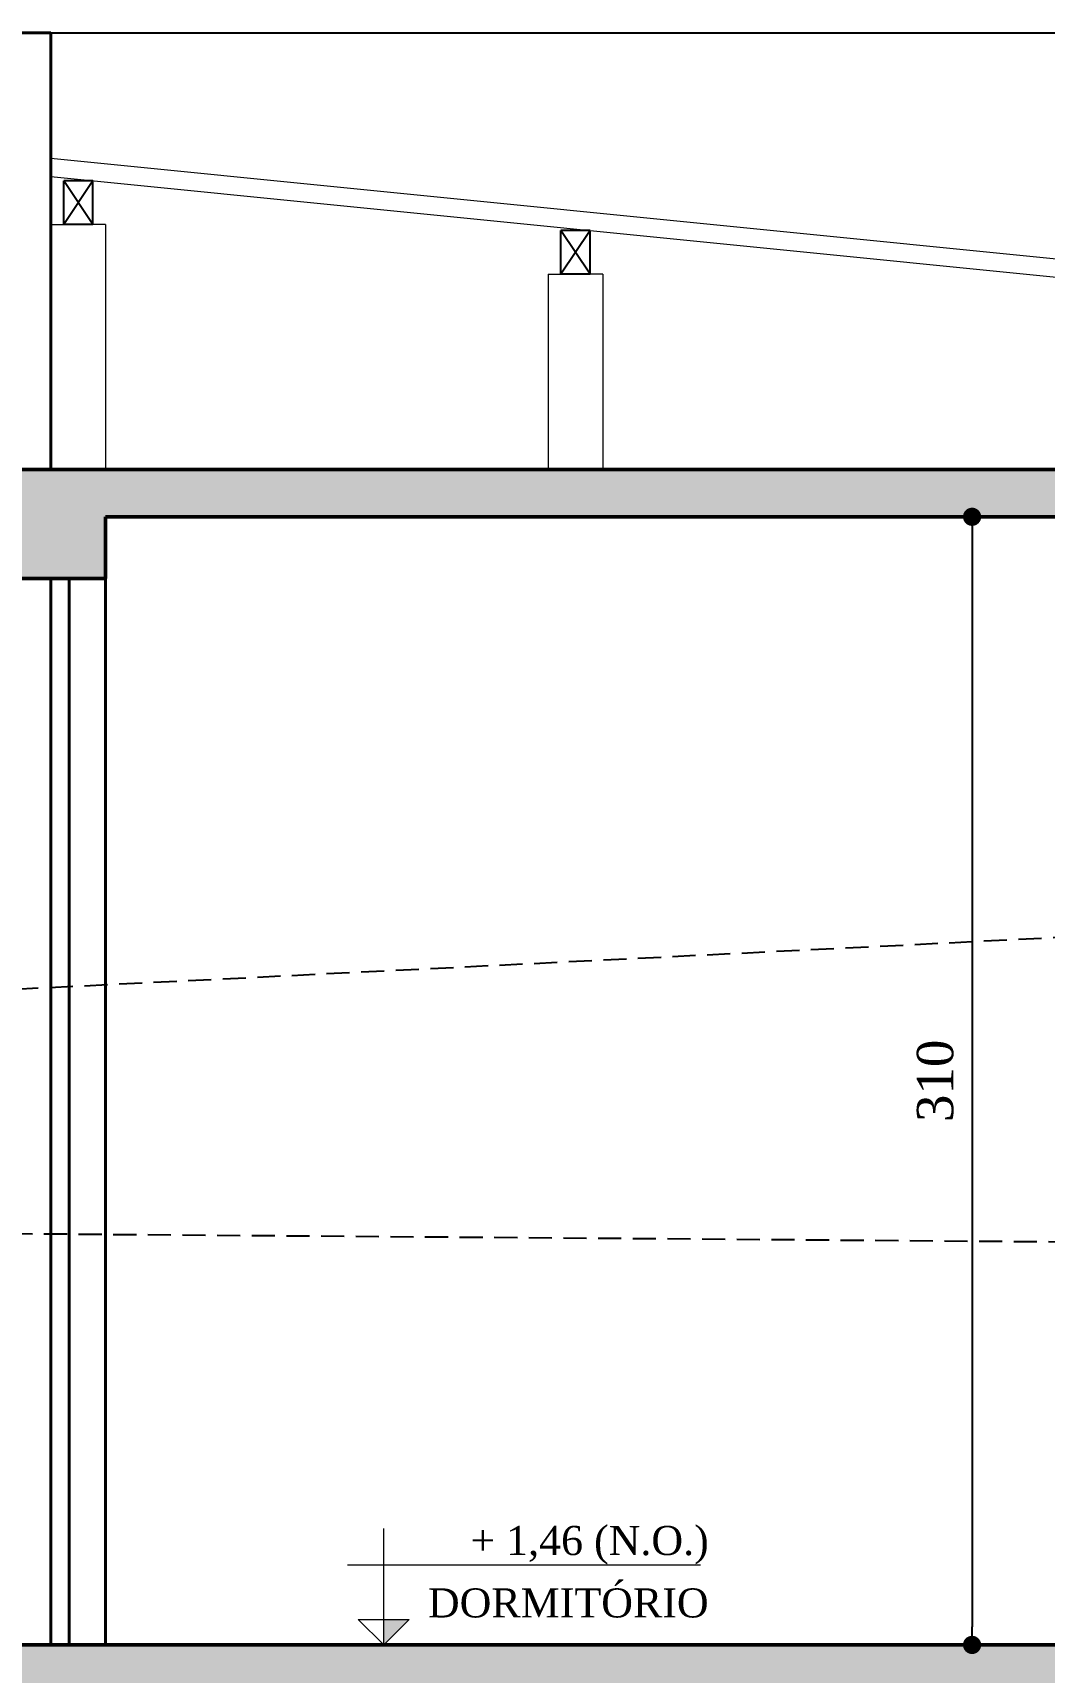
# Model space of a CAD drawing. Header units: millimetres. Extents: x 81693 to 98868, y 6565 to 11437.
# Drawn here: x 91011.8 to 91289.9, y 8896.2 to 9346.7 of the extents above; entities that cross this region are included whole.
import ezdxf

# ---------------------------------------------------------------- set-up
doc = ezdxf.new("R2010")
doc.units = ezdxf.units.MM
doc.linetypes.add('HIDDEN', pattern=[9.524999999999995, 6.349999999999998, -3.174999999999998])
for name, color, linetype, lineweight in [('Cotas', 12, 'Continuous', 5), ('Hachura', 1, 'Continuous', 9), ('Parede Baixa', 5, 'Continuous', 50), ('Parede Corte', 4, 'Continuous', 40), ('Portas - Janelas', 2, 'Continuous', 20)]:
    doc.layers.add(name, color=color, linetype=linetype, lineweight=lineweight)
for name, color, linetype in [('Fechamento Varanda', 3, 'Continuous'), ('Piso', 55, 'Continuous'), ('PORTAS', 3, 'Continuous'), ('Portas-Cotas', 2, 'Continuous'), ('Projeção Janela - Viga', 1, 'HIDDEN'), ('Projeção perfil', 74, 'HIDDEN')]:
    doc.layers.add(name, color=color, linetype=linetype)
doc.styles.add('Valéria', font='romantic.ttf', dxfattribs={"height": 10})
doc.styles.add('Valéria1', font='romantic.ttf', dxfattribs={"height": 10})
doc.dimstyles.new('Cota - 50', dxfattribs={"dimtxt": 10, "dimasz": 5, "dimexe": 10, "dimexo": 20, "dimgap": 5, "dimtad": 1, "dimtxsty": 'Valéria', "dimblk": 'DOT', "dimcen": 0, "dimclrd": 12, "dimclre": 12, "dimclrt": 2, "dimazin": 2, "dimtfac": 1, "dimtix": 1, "dimtmove": 0, "dimatfit": 3, "dimldrblk": 'DOT', "dimfxl": 1, "dimarcsym": 0})
pattern_1 = [(94.99999999999984, (24631.96103471043, 6959.920621644406), (14.00946503457718, 11.75533794048302), [1.905, -20.95499999999999]), (40.00000000000002, (24631.96103471043, 6959.920621644406), (-16.00184531424416, 11.01767285788194), [1.524, -16.764058417]), (145.4514447, (24633.1284864263, 6960.90022994888), (-1.992379762965978, 22.77301021368535), [1.61900088, -17.80902446]), (91.18419999999985, (24628.368932262, 6963.512724092834), (22.14102432304705, 16.19534128742705), [2.857499999999999, -31.43249999999999]), (141.63555761, (24630.21401427043, 6964.862336379678), (-0.7086617476218535, 34.28267636152945), [2.428502314, -26.713560816]), (36.18415117000001, (24628.368932262, 6963.512724092834), (-0.7086617458072162, 34.28267636162032), [2.285996707, -25.145973192]), (66, (24631.06300909832, 6964.410749704941), (17.95199793093499, 3.489514907439818), [1.904999999999997, -20.95499999999996]), (11.00000000000003, (24631.06300909832, 6964.410749704941), (-8.653992652234553, 17.39411931937545), [1.524, -16.764]), (116.451445, (24632.55900892911, 6964.701542609875), (9.298005187572974, 20.88363427013335), [1.61900088, -17.80899376]), (82.50000000000001, (24631.96103471043, 6959.920621644406), (-5.760546906781041, 6.197341367358699), [0, -16.56079999999995, 0, -17.01799999999995, 0, -16.82749999999995]), (52.49999999999999, (24631.96103471043, 6959.920621644406), (-2.358972731942485, 11.80870002746923), [0, -9.7028, 0, -16.1798, 0, -6.413500000000001]), (12.5, (24627.95584048043, 6955.915427414409), (9.99278630325158, 9.182619558271359), [0, -6.350000000000001, 0, -19.812, 0, -26.289]), (2.499999999999997, (24626.15978925622, 6954.119376190196), (8.676390441821674, 12.27223928811142), [0, -8.255, 0, -13.1572, 0, -18.669])]

# ---------------------------------------------------------------- blocks, each defined once
blk = doc.blocks.new('_Dot')
at = {"color": 0, "linetype": 'ByBlock', "lineweight": -2}
blk.add_line((-0.5, 0), (-1, 0), dxfattribs=at)
at = {"color": 0, "linetype": 'ByBlock', "const_width": 0.5}
blk.add_lwpolyline([(-0.25, 0, 1), (0.25, 0, 1)], format="xyb", close=True, dxfattribs=at)
blk = doc.blocks.new('*D162')
at = {"layer": 'Cotas', "color": 12, "lineweight": -2, "transparency": 16777216}
for p, q in [((91255.26820473169, 9213.715649836475), (91260.04848420757, 9213.715649836475)), ((91270.04848420757, 9208.715649836475), (91270.04848420757, 8908.715649836473)), ((91289.52658033313, 8903.715649836473), (91280.04848420757, 8903.715649836473))]:
    blk.add_line(p, q, dxfattribs=at)
at = {"layer": 'Defpoints', "color": 0, "transparency": 16777216}
for p in [(91275.26820473169, 9213.715649836475), (91269.52658033313, 8903.715649836473), (91270.04848420757, 8903.715649836473)]:
    blk.add_point(p, dxfattribs=at)
at = {"layer": 'Cotas', "color": 12, "lineweight": -2, "transparency": 16777216, "xscale": 5, "yscale": 5, "zscale": 5}
for p, rotation in [((91270.04848420757, 9213.715649836475), 90), ((91270.04848420757, 8903.715649836473), 270)]:
    blk.add_blockref('_Dot', p, dxfattribs=dict(at, rotation=rotation))
at = {"layer": 'Cotas', "color": 2, "transparency": 16777216, "insert": (91259.93753746198, 9058.715649836447), "char_height": 10, "attachment_point": 5, "rotation": 90, "style": 'Valéria'}
blk.add_mtext('310', dxfattribs=at)

msp = doc.modelspace()

# ---------------------------------------------------------------- hatches: boundary and pattern name
at = {"layer": 'Hachura'}
h = msp.add_hatch(dxfattribs=at)
h.set_pattern_fill('EARTH', color=256, scale=2, angle=45)
h.set_pattern_definition([(45, (24631.96103471043, 6959.920621644406), (1.77635683940025e-15, 17.96051224213831), [12.7, -12.7]), (45, (24628.59343866503, 6963.288217689807), (1.77635683940025e-15, 17.96051224213831), [12.7, -12.7]), (45, (24625.22584261963, 6966.655813735209), (1.77635683940025e-15, 17.96051224213831), [12.7, -12.7]), (135, (24625.22584261963, 6968.900877765475), (-17.96051224213831, 1.77635683940025e-15), [12.7, -12.7]), (135, (24628.59343866503, 6972.268473810876), (-17.96051224213831, 1.77635683940025e-15), [12.7, -12.7]), (135, (24631.96103471043, 6975.636069856277), (-17.96051224213831, 1.77635683940025e-15), [12.7, -12.7])])
edge = h.paths.add_edge_path()
edge.add_line((92041.75395589451, 9008.837133311166), (92011.75395589451, 9008.837133311166))
edge.add_line((92011.75395589451, 9008.837133311166), (92011.75395589448, 8763.715649836484))
edge.add_arc((92011.7539558942, 8757.715649836497), 5.999999999987267, 42.06244087009338, 89.99999999722081, ccw=False)
edge.add_line((92016.20844689383, 8761.735290359482), (92041.75395589451, 8784.787029194762))
edge.add_line((92041.75395589451, 8784.787029194762), (92041.75395589451, 9008.837133311166))
edge = h.paths.add_edge_path()
edge.add_line((92041.75395589451, 8784.787029194762), (92016.20844689383, 8761.735290359482))
edge.add_arc((92011.75395589424, 8757.715649836515), 5.999999999941838, -2.9530156098189764e-10, 42.06244087024379, ccw=False)
edge.add_arc((92011.75395589418, 8757.715649836484), 6, -90, 0, ccw=False)
edge.add_line((92011.75395589418, 8751.715649836484), (92011.75395589418, 8748.715649836484))
edge.add_line((92011.75395589418, 8748.715649836484), (92011.75395589447, 8705.822292432322))
edge.add_line((92011.75395589447, 8705.822292432322), (92041.75395589451, 8705.822292432322))
edge.add_line((92041.75395589451, 8705.822292432322), (92041.75395589451, 8784.787029194762))
h.paths.add_polyline_path([(91981.7539558945, 8893.715649836471), (91854.25395589453, 8893.715649836471), (91854.25395589453, 8757.715649836467), (91981.75395589448, 8757.715649836467)])
h.paths.add_polyline_path([(91824.25395589448, 8893.715649836471), (91736.75395589451, 8893.715649836471), (91736.7539558945, 8757.715649836467), (91824.25395589464, 8757.715649836467)])
h.paths.add_polyline_path([(91689.64898320712, 8893.715649836471), (91526.75395589451, 8893.715649836471), (91526.75395589451, 8756.313921958192), (91556.28510304831, 8756.399271715394), (91689.69937200354, 8757.440137813599)])
h.paths.add_polyline_path([(91706.75395589451, 8893.715649836471), (91689.64898320712, 8893.715649836471), (91689.69937200354, 8757.440137813599), (91706.7539558945, 8757.573193582897)])
h.paths.add_polyline_path([(91706.7539558945, 8756.83415086147), (91689.69961429657, 8756.784861075772), (91689.70579133581, 8740.0791794949), (91706.75395589448, 8740.161191238914)])
h.paths.add_polyline_path([(91689.69961429657, 8756.784861075772), (91556.28510304831, 8756.399271715394), (91526.75395589451, 8756.168876794713), (91526.75395589451, 8739.295284890362), (91689.70579133581, 8740.0791794949)])
h.paths.add_polyline_path([(91689.70579133581, 8740.0791794949), (91526.75395589451, 8739.295284890362), (91526.75395589451, 8705.822292432322), (91689.71845805255, 8705.822292432322)])
h.paths.add_polyline_path([(91706.7539558945, 8757.573193582897), (91689.69937200354, 8757.440137813599), (91689.69961429657, 8756.784861075772), (91706.7539558945, 8756.83415086147)])
h.paths.add_polyline_path([(91706.75395589448, 8740.161191238914), (91689.70579133581, 8740.0791794949), (91689.71845805255, 8705.822292432322), (91706.75395589448, 8705.822292432322)])
h.paths.add_polyline_path([(91824.25395589464, 8757.173744728889), (91736.7539558945, 8756.920855678682), (91736.7539558945, 8740.305508963673), (91824.25395589466, 8740.726435660887)])
h.paths.add_polyline_path([(91824.25395589464, 8757.715649836467), (91736.7539558945, 8757.715649836467), (91736.7539558945, 8756.920855678682), (91824.25395589464, 8757.173744728889)])
h.paths.add_polyline_path([(91824.25395589466, 8740.726435660887), (91736.7539558945, 8740.305508963673), (91736.7539558945, 8705.822292432322), (91824.2539558947, 8705.822292432322)])
h.paths.add_polyline_path([(91981.75395589448, 8757.628945019256), (91854.25395589453, 8757.2604495461), (91854.25395589453, 8740.870753385645), (91981.75395589448, 8741.484103715868)])
h.paths.add_polyline_path([(91981.75395589448, 8741.484103715868), (91854.25395589453, 8740.870753385645), (91854.25395589453, 8705.822292432322), (91981.75395589448, 8705.822292432322)])
h.paths.add_polyline_path([(91496.75395589451, 8893.715649836471), (91406.75395589447, 8893.715649836471), (91406.75395589447, 8755.95265188647), (91496.75395589447, 8756.227217140977)])
h.paths.add_polyline_path([(91496.75395589447, 8755.934823996682), (91496.75395589447, 8756.227217140977), (91406.75395589447, 8755.95265188647), (91406.75395589447, 8755.23266560259)])
h.paths.add_polyline_path([(91496.75395589447, 8755.934823996682), (91406.75395589447, 8755.23266560259), (91406.75395589447, 8738.693961037201), (91496.75395589447, 8739.150967165604)])
h.paths.add_polyline_path([(91496.75395589447, 8739.150967165604), (91406.75395589447, 8738.693961037201), (91406.75395589447, 8705.822292432322), (91496.75395589446, 8705.822292432322)])
h.paths.add_polyline_path([(91330.54100905702, 8893.715649836471), (91034.25395589451, 8893.715649836473), (91034.25395589451, 8754.890517875609), (91330.54100905702, 8755.74683503518)])
edge = h.paths.add_edge_path()
edge.add_arc((91076.25040028384, 8752.654156204264), 1.250000000000393, 0.4469988479888798, 89.7370200216115, ccw=False)
edge.add_line((91077.50036224342, 8752.6639081074), (91330.54100905702, 8754.638070487474))
edge.add_line((91330.54100905702, 8754.638070487474), (91330.54100905702, 8755.74683503518))
edge.add_line((91330.54100905702, 8755.74683503518), (91034.25395589451, 8754.89051787561))
edge.add_line((91034.25395589451, 8754.89051787561), (91034.25395589451, 8752.326510027042))
edge.add_line((91034.25395589451, 8752.326510027042), (91075.00043832426, 8752.644404301129))
edge.add_arc((91076.25040028383, 8752.654156204277), 1.249999999986754, 89.7370200209416, 180.446998848536, ccw=False)
edge = h.paths.add_edge_path()
edge.add_line((91330.54100905702, 8754.638070487474), (91077.50036224342, 8752.6639081074))
edge.add_arc((91076.25040028384, 8752.654156204266), 1.250000000001206, -90.26297997838839, 0.44699884794732725, ccw=False)
edge.add_arc((91076.25040028385, 8752.654156204278), 1.250000000015012, 180.4469988485673, 269.7370200209475, ccw=False)
edge.add_line((91075.00043832426, 8752.644404301129), (91034.25395589451, 8752.326510027042))
edge.add_line((91034.25395589451, 8752.326510027042), (91034.25395589451, 8736.926068908908))
edge.add_line((91034.25395589451, 8736.926068908908), (91215.232799609, 8737.79668407405))
edge.add_arc((91216.48278514564, 8737.802697243009), 1.249999999997218, 90, 180.2756244252862, ccw=False)
edge.add_arc((91216.48278514564, 8737.802697243009), 1.249999999997272, 0.27562442503602824, 90, ccw=False)
edge.add_line((91217.73277068227, 8737.80871041196), (91330.54100905702, 8738.351384688502))
edge.add_line((91330.54100905702, 8738.351384688502), (91330.54100905702, 8754.638070487474))
h.paths.add_polyline_path([(91076.17913566928, 8737.127753794079), (91034.25395589451, 8736.926068908908), (91034.25395589451, 8705.822292432322), (91076.03544677224, 8705.822292432322)])
edge = h.paths.add_edge_path()
edge.add_line((91330.54100905702, 8738.351384688502), (91217.73277068227, 8737.80871041196))
edge.add_arc((91216.48278514564, 8737.802697243002), 1.249999999997218, -90, 0.27562442528619613, ccw=False)
edge.add_arc((91216.48278514564, 8737.802697243002), 1.249999999997272, 180.2756244250361, 270, ccw=False)
edge.add_line((91215.232799609, 8737.79668407405), (91076.17913566928, 8737.127753794079))
edge.add_line((91076.17913566928, 8737.127753794079), (91076.03544677224, 8705.822292432322))
edge.add_line((91076.03544677224, 8705.822292432322), (91330.54100905702, 8705.822292432322))
edge.add_line((91330.54100905702, 8705.822292432322), (91330.54100905702, 8738.351384688502))
h.paths.add_polyline_path([(91376.75395589459, 8755.865947069262), (91330.54100905702, 8755.74683503518), (91330.54100905702, 8754.638070487474), (91376.75395589459, 8754.959604004893)])
h.paths.add_polyline_path([(91376.75395589459, 8754.959604004893), (91330.54100905702, 8754.638070487474), (91330.54100905702, 8738.351384688502), (91376.75395589462, 8738.54964331245)])
h.paths.add_polyline_path([(91376.75395589462, 8738.54964331245), (91330.54100905702, 8738.351384688502), (91330.54100905702, 8705.822292432322), (91376.75395589466, 8705.822292432327)])
h.paths.add_polyline_path([(91376.75395589443, 8893.715649836477), (91330.54100905702, 8893.715649836471), (91330.54100905702, 8755.74683503518), (91376.75395589459, 8755.865947069262)])
h.paths.add_polyline_path([(91004.25395589447, 8893.715649836473), (90911.7539558945, 8893.715649836473), (90911.7539558945, 8754.522022402454), (91004.25395589462, 8754.803813058397)])
h.paths.add_polyline_path([(91004.25395589462, 8754.803813058397), (90911.7539558945, 8754.522022402454), (90911.7539558945, 8751.370794435083), (91004.25395589462, 8752.092457229011)])
h.paths.add_polyline_path([(91004.25395589462, 8752.092457229011), (90911.7539558945, 8751.370794435083), (90911.7539558945, 8736.312718578682), (91004.25395589463, 8736.781751184148)])
h.paths.add_polyline_path([(91004.25395589463, 8736.781751184148), (90911.7539558945, 8736.312718578682), (90911.7539558945, 8705.822292432322), (91004.25395589466, 8705.822292432322)])
edge = h.paths.add_edge_path()
edge.add_line((90881.75395589446, 8893.715649836473), (90551.7539558945, 8893.715649836473))
edge.add_line((90551.7539558945, 8893.715649836473), (90551.75395589447, 8753.496015398765))
edge.add_line((90551.75395589447, 8753.496015398765), (90786.64312696885, 8754.17488282021))
edge.add_arc((90787.89312174823, 8754.178495505845), 1.249999999993894, 89.88902764070087, 180.1655935421592, ccw=False)
edge.add_arc((90787.89312174823, 8754.178495505845), 1.249999999994743, 0.16559354165900686, 89.88902764070087, ccw=False)
edge.add_line((90789.14311652762, 8754.182108191468), (90881.7539558946, 8754.435317585247))
edge.add_line((90881.7539558946, 8754.435317585247), (90881.75395589446, 8893.715649836473))
edge = h.paths.add_edge_path()
edge.add_line((90881.7539558946, 8754.435317585247), (90789.14311652762, 8754.182108191468))
edge.add_arc((90787.89312174823, 8754.178495505834), 1.249999999993894, -90.11097235929913, 0.1655935421591721, ccw=False)
edge.add_arc((90787.89312174823, 8754.178495505834), 1.249999999994743, 180.1655935416589, 269.8890276407009, ccw=False)
edge.add_line((90786.64312696885, 8754.17488282021), (90551.75395589447, 8753.496015398765))
edge.add_line((90551.75395589447, 8753.496015398765), (90551.75395589447, 8748.562160858715))
edge.add_line((90551.75395589447, 8748.562160858715), (90881.75395589462, 8751.097732837388))
edge.add_line((90881.75395589462, 8751.097732837388), (90881.7539558946, 8754.435317585247))
h.paths.add_polyline_path([(90787.88343758906, 8749.178504884143), (90787.88581195571, 8750.404404912559), (90551.75395589447, 8748.562160858715), (90551.75395589447, 8734.604958835704), (90787.85741088033, 8735.740755950079)])
h.paths.add_polyline_path([(90787.85741088033, 8735.740755950079), (90551.75395589447, 8734.604958835704), (90551.75395589447, 8705.822292432322), (90787.79946373907, 8705.822292432322)])
h.paths.add_polyline_path([(90521.7539558945, 9020.423328325474), (90491.7539558945, 9020.423328325474), (90491.75395589454, 8705.822292432322), (90521.7539558945, 8705.822292432322)])
at = {"layer": 'Portas - Janelas'}
msp.add_hatch(color=256, dxfattribs=at).paths.add_polyline_path([(91115.27685384039, 8910.715649856158), (91108.27685384039, 8910.715649856158), (91108.27685384039, 8903.715649856158)])
at = {"layer": 'Portas-Cotas'}
h = msp.add_hatch(dxfattribs=at)
h.set_pattern_fill('AR-CONC', color=256, scale=0.1, angle=45)
h.set_pattern_definition(pattern_1)
h.paths.add_polyline_path([(91031.75395589451, 9213.715649836473), (91386.75395589447, 9213.715649836473), (91386.75395589448, 9196.715649836471), (91396.75395589446, 9196.715649836471), (91396.75395589446, 9213.715649836471), (91501.7539558945, 9213.71564983647), (91501.7539558945, 9196.715649836471), (91526.75395589451, 9196.715649836471), (91526.75395589451, 9226.715649836471), (90521.7539558945, 9226.71564983647), (90521.7539558945, 9196.71564983647), (90536.7539558945, 9196.71564983647), (90536.7539558945, 9213.715649836475), (90886.75395589448, 9213.715649836473), (90886.7539558945, 9196.71564983647), (90896.75395589448, 9196.71564983647), (90896.75395589448, 9213.715649836473), (91006.75395589451, 9213.715649836473), (91006.75395589451, 9196.71564983647), (91031.75395589451, 9196.715649836471)])
h.paths.add_polyline_path([(92011.75395589451, 9226.715649836471), (91706.75395589451, 9226.715649836471), (91706.75395589451, 9196.715649836471), (91721.75395589451, 9196.715649836471), (91721.75395589451, 9213.715649836471), (91831.75395589451, 9213.71564983647), (91831.75395589453, 9196.715649836471), (91846.75395589451, 9196.715649836471), (91846.75395589451, 9213.71564983647), (91996.75395589454, 9213.71564983647), (91996.75395589453, 9196.715649836471), (92011.75395589451, 9196.715649836471)])
h.paths.add_polyline_path([(91749.46297201421, 9210.001152795061), (91749.46297201421, 9229.794052203344), (91727.90971757635, 9229.794052203344), (91727.90971757635, 9210.001152795061)])
h = msp.add_hatch(dxfattribs=at)
h.set_pattern_fill('AR-CONC', color=256, scale=0.1, angle=45)
h.set_pattern_definition(pattern_1)
h.paths.add_polyline_path([(91721.75395589451, 9073.715649836455), (91706.75395589451, 9073.715649836455), (91706.7539558945, 9058.715649836453), (91721.7539558945, 9058.715649836453)])
h.paths.add_polyline_path([(92011.75395589453, 9153.746140940844), (91996.75395589453, 9152.382877858885), (91996.75395589451, 9008.960058219538), (92011.75395589451, 9008.843482591343)])
h.paths.add_polyline_path([(92011.75395589451, 9008.843482591343), (91996.75395589451, 9008.960058219538), (91996.75395589451, 8901.715649836471), (92011.7539558945, 8901.715649836471)])
edge = h.paths.add_edge_path()
edge.add_line((91854.25395589453, 8893.715649836471), (91981.7539558945, 8893.715649836471))
edge.add_line((91981.7539558945, 8893.715649836471), (91981.75395589448, 8757.715649836467))
edge.add_line((91981.75395589448, 8757.715649836467), (92005.75395589418, 8757.715649836467))
edge.add_arc((92011.75395589418, 8757.715649836484), 6, 90, 180.0000000001563, ccw=False)
edge.add_line((92011.75395589418, 8763.715649836484), (92011.75395589418, 8766.715649836484))
edge.add_line((92011.75395589418, 8766.715649836484), (92011.7539558943, 8901.715649836471))
edge.add_line((92011.7539558943, 8901.715649836471), (91996.75395589451, 8901.715649836471))
edge.add_line((91996.75395589451, 8901.715649836471), (91846.75395589451, 8901.715649836471))
edge.add_line((91846.75395589451, 8901.715649836471), (91846.75395589451, 8903.715649836471))
edge.add_line((91846.75395589451, 8903.715649836471), (91706.75395589451, 8903.715649836471))
edge.add_line((91706.75395589451, 8903.715649836471), (91706.75395589451, 8898.715649836471))
edge.add_line((91706.75395589451, 8898.715649836471), (91689.64713442315, 8898.715649836471))
edge.add_line((91689.64713442315, 8898.715649836471), (91689.64898320712, 8893.715649836471))
edge.add_line((91689.64898320712, 8893.715649836471), (91706.75395589451, 8893.715649836471))
edge.add_line((91706.75395589451, 8893.715649836471), (91706.7539558945, 8757.573193582897))
edge.add_line((91706.7539558945, 8757.573193582897), (91725.01345820804, 8757.715649836467))
edge.add_line((91725.01345820804, 8757.715649836467), (91736.7539558945, 8757.715649836467))
edge.add_line((91736.7539558945, 8757.715649836467), (91736.75395589451, 8893.715649836471))
edge.add_line((91736.75395589451, 8893.715649836471), (91824.25395589448, 8893.715649836471))
edge.add_line((91824.25395589448, 8893.715649836471), (91824.25395589464, 8757.715649836467))
edge.add_line((91824.25395589464, 8757.715649836467), (91854.25395589453, 8757.715649836467))
edge.add_line((91854.25395589453, 8757.715649836467), (91854.25395589453, 8893.715649836471))
h.paths.add_polyline_path([(91854.25395589453, 8757.715649836467), (91824.25395589464, 8757.715649836467), (91824.25395589464, 8757.173744728889), (91854.25395589453, 8757.2604495461)])
h.paths.add_polyline_path([(91854.25395589453, 8757.2604495461), (91824.25395589464, 8757.173744728887), (91824.25395589466, 8740.726435660887), (91854.25395589453, 8740.870753385645)])
h.paths.add_polyline_path([(91854.25395589453, 8740.870753385645), (91824.25395589466, 8740.726435660887), (91824.2539558947, 8705.822292432322), (91854.25395589453, 8705.822292432322)])
edge = h.paths.add_edge_path()
edge.add_arc((92011.75395589418, 8757.71564983649), 6.000000000005457, 180.1655935421269, 270.0000000027792, ccw=False)
edge.add_line((92005.7539809531, 8757.69830894545), (91981.75395589448, 8757.628945019256))
edge.add_line((91981.75395589448, 8757.628945019256), (91981.75395589448, 8741.484103715868))
edge.add_line((91981.75395589448, 8741.484103715868), (92011.75395589447, 8741.628421440628))
edge.add_line((92011.75395589447, 8741.628421440628), (92011.75395589447, 8751.715649836484))
h.paths.add_polyline_path([(92011.75395589447, 8741.628421440628), (91981.75395589448, 8741.484103715868), (91981.75395589448, 8705.822292432322), (92011.75395589447, 8705.822292432322)])
h.paths.add_polyline_path([(91736.7539558945, 8757.715649836467), (91725.01345820804, 8757.715649836467), (91706.7539558945, 8757.573193582897), (91706.7539558945, 8756.83415086147), (91736.7539558945, 8756.920855678682)])
h.paths.add_polyline_path([(91736.7539558945, 8756.920855678682), (91706.7539558945, 8756.83415086147), (91706.75395589448, 8740.161191238914), (91736.7539558945, 8740.305508963673)])
h.paths.add_polyline_path([(91736.7539558945, 8740.305508963673), (91706.75395589448, 8740.161191238914), (91706.75395589448, 8705.822292432322), (91736.7539558945, 8705.822292432322)])
h.paths.add_polyline_path([(91526.75395589451, 8739.295284890362), (91496.75395589447, 8739.150967165604), (91496.75395589446, 8705.822292432322), (91526.75395589451, 8705.822292432322)])
h.paths.add_polyline_path([(91526.75395589451, 8756.168876794713), (91496.75395589447, 8755.934823996682), (91496.75395589447, 8739.150967165604), (91526.75395589451, 8739.295284890362)])
h.paths.add_polyline_path([(91526.75395589451, 8756.313921958192), (91496.75395589447, 8756.227217140977), (91496.75395589447, 8755.934823996682), (91526.75395589451, 8756.168876794713)], flags=17)
h.paths.add_polyline_path([(91526.75395589451, 8893.715649836471), (91689.64898320712, 8893.715649836471), (91689.64713442315, 8898.715649836471), (91526.75395589451, 8898.715649836471), (91526.75395589451, 8903.71564983647), (91330.54100905702, 8903.71564983647), (91330.54100905702, 8893.715649836471), (91376.75395589443, 8893.715649836477), (91376.75395589459, 8755.865947069262), (91406.75395589447, 8755.95265188647), (91406.75395589447, 8893.715649836471), (91496.75395589451, 8893.715649836471), (91496.75395589447, 8756.227217140977), (91526.75395589451, 8756.313921958192)])
h.paths.add_polyline_path([(91406.75395589447, 8755.23266560259), (91406.75395589447, 8755.95265188647), (91376.75395589459, 8755.865947069262), (91376.75395589459, 8754.959604004893)])
h.paths.add_polyline_path([(91406.75395589447, 8755.23266560259), (91376.75395589459, 8754.959604004893), (91376.75395589462, 8738.54964331245), (91406.75395589447, 8738.693961037201)])
h.paths.add_polyline_path([(91406.75395589447, 8738.693961037201), (91376.75395589462, 8738.54964331245), (91376.75395589466, 8705.822292432327), (91406.75395589447, 8705.822292432322)])
h.paths.add_polyline_path([(91034.25395589451, 8754.890517875609), (91004.25395589462, 8754.803813058397), (91004.25395589462, 8752.092457229011), (91034.25395589451, 8752.326510027042)])
h.paths.add_polyline_path([(91034.25395589451, 8752.326510027042), (91004.25395589462, 8752.092457229013), (91004.25395589463, 8736.781751184148), (91034.25395589451, 8736.926068908908)])
h.paths.add_polyline_path([(91034.25395589451, 8736.926068908908), (91004.25395589463, 8736.781751184148), (91004.25395589466, 8705.822292432322), (91034.25395589451, 8705.822292432322)])
h.paths.add_polyline_path([(91034.25395589451, 8893.715649836473), (91330.54100905702, 8893.715649836471), (91330.54100905702, 8903.71564983647), (90521.7539558945, 8903.71564983647), (90521.7539558945, 8753.409310581554), (90551.75395589448, 8753.496015398767), (90551.7539558945, 8893.715649836473), (90881.75395589446, 8893.715649836473), (90881.7539558946, 8754.435317585247), (90911.7539558945, 8754.522022402454), (90911.7539558945, 8893.715649836473), (91004.25395589447, 8893.715649836473), (91004.25395589462, 8754.803813058397), (91034.25395589451, 8754.890517875609)])
h.paths.add_polyline_path([(90911.7539558945, 8754.522022402454), (90881.7539558946, 8754.435317585247), (90881.75395589462, 8751.097732837388), (90911.7539558945, 8751.370794435083)])
h.paths.add_polyline_path([(90911.7539558945, 8751.370794435083), (90881.75395589462, 8751.097732837388), (90881.75395589462, 8736.16840085393), (90911.7539558945, 8736.312718578682)])
h.paths.add_polyline_path([(90911.7539558945, 8736.312718578682), (90881.75395589462, 8736.16840085393), (90881.75395589464, 8705.822292432322), (90911.7539558945, 8705.822292432322)])
h.paths.add_polyline_path([(90551.75395589447, 8734.604958835704), (90521.7539558945, 8734.460641110945), (90521.7539558945, 8705.822292432322), (90551.75395589447, 8705.822292432322)])
h.paths.add_polyline_path([(90551.75395589447, 8748.562160858715), (90521.7539558945, 8748.328108060685), (90521.7539558945, 8734.460641110945), (90551.75395589447, 8734.604958835704)])
h.paths.add_polyline_path([(90551.75395589448, 8753.496015398767), (90521.7539558945, 8753.409310581554), (90521.7539558945, 8748.328108060685), (90551.75395589447, 8748.562160858715)])

# ---------------------------------------------------------------- linework, layer by layer
at = {"layer": 'Fechamento Varanda'}
for p, q in [((91028.2539558945, 9306.065649836462), (91020.2539558945, 9306.065649836462)), ((91020.2539558945, 9294.065649836462), (91020.2539558945, 9306.065649836462)), ((91028.2539558945, 9294.065649836462), (91028.2539558945, 9306.065649836462)), ((91028.2539558945, 9294.065649836462), (91020.2539558945, 9294.065649836462)), ((91165.0039558945, 9292.39064983646), (91157.0039558945, 9292.39064983646)), ((91157.0039558945, 9280.39064983646), (91157.0039558945, 9292.39064983646)), ((91165.0039558945, 9280.39064983646), (91165.0039558945, 9292.39064983646)), ((91165.0039558945, 9280.39064983646), (91157.0039558945, 9280.39064983646))]:
    msp.add_line(p, q, dxfattribs=at)
at = {"layer": 'Hachura'}
for p, q in [((91108.27685384039, 8903.715649856158), (91108.27685384039, 8935.715649856158)), ((91098.27685384039, 8925.715649856158), (91195.36001893727, 8925.715649856136)), ((91101.27685384039, 8910.715649856158), (91115.27685384039, 8910.715649856158)), ((91101.27685384039, 8910.715649856158), (91108.27685384039, 8903.715649856158)), ((91115.27685384039, 8910.715649856158), (91108.27685384039, 8903.715649856158))]:
    msp.add_line(p, q, dxfattribs=at)
at = {"layer": 'Parede Baixa'}
for p, q in [((90521.7539558945, 9226.71564983647), (91526.75395589451, 9226.715649836471)), ((91031.7539558945, 9213.715649836473), (91386.75395589447, 9213.715649836473)), ((91031.75395589451, 9196.715649836471), (91031.75395589451, 9213.715649836473)), ((91006.75395589451, 9196.71564983647), (91031.75395589451, 9196.715649836471)), ((90521.7539558945, 8903.71564983647), (91526.7539558945, 8903.71564983647))]:
    msp.add_line(p, q, dxfattribs=at)
at = {"layer": 'Parede Corte'}
for p, q in [((91016.7539558945, 9346.715649836455), (91006.75395589451, 9346.715649836455)), ((91016.7539558945, 9226.715649836471), (91016.75395589451, 9346.715649836455)), ((91016.75395589451, 8903.71564983647), (91016.75395589451, 9196.715649836471)), ((91021.75395589451, 8903.71564983647), (91021.75395589451, 9196.715649836471)), ((91031.75395589451, 8903.71564983647), (91031.75395589451, 9196.715649836471))]:
    msp.add_line(p, q, dxfattribs=at)
at = {"layer": 'Piso'}
for p, q in [((91028.2539558945, 9294.065649836462), (91020.2539558945, 9306.065649836462)), ((91028.2539558945, 9306.065649836462), (91020.2539558945, 9294.065649836462)), ((91165.0039558945, 9280.39064983646), (91157.0039558945, 9292.39064983646)), ((91165.0039558945, 9292.39064983646), (91157.0039558945, 9280.39064983646))]:
    msp.add_line(p, q, dxfattribs=at)
at = {"layer": 'PORTAS', "color": 2, "linetype": 'Continuous'}
msp.add_line((91016.7539558945, 9346.715649836455), (91501.75395589448, 9346.715649836455), dxfattribs=at)
at = {"layer": 'Portas - Janelas'}
for p, q in [((91016.75395589453, 9312.240587647037), (91307.25142298552, 9283.190840937914)), ((91016.75395589448, 9307.215649836464), (91306.75395589453, 9278.215649836455)), ((91016.7539558945, 9294.065649836462), (91020.2539558945, 9294.065649836462)), ((91031.7539558945, 9294.065649836462), (91028.2539558945, 9294.065649836462)), ((91031.75395589453, 9294.065649836475), (91031.75395589462, 9226.715649836471)), ((91153.5039558945, 9280.39064983646), (91157.0039558945, 9280.39064983646)), ((91153.50395589447, 9280.390649836472), (91153.50395589441, 9226.715649836471)), ((91168.5039558945, 9280.39064983646), (91165.0039558945, 9280.39064983646)), ((91168.50395589453, 9280.390649836472), (91168.50395589459, 9226.715649836471))]:
    msp.add_line(p, q, dxfattribs=at)
at = {"layer": 'Projeção Janela - Viga'}
msp.add_line((92011.75395589451, 9008.843482591343), (90521.7539558945, 9020.423328325474), dxfattribs=at)
at = {"layer": 'Projeção perfil'}
msp.add_lwpolyline([(90521.7539558945, 9059.822292432322), (91528.45932527883, 9109.822292432324), (92011.7539558945, 9153.746140940842)], dxfattribs=at)

# ---------------------------------------------------------------- texts
at = {"layer": 'Portas - Janelas', "char_height": 8, "attachment_point": 1}
for s, insert, style in [('+ 1,46 (N.O.)', (91132.09374674791, 8936.414178005094), 'Valéria1'), ('DORMITÓRIO', (91120.41327337513, 8919.261170430682), 'Valéria')]:
    msp.add_mtext(s, dxfattribs=dict(at, insert=insert, style=style))

# ---------------------------------------------------------------- dimensions: what is measured, and where the dimension line sits
at = {"layer": 'Cotas'}
dim = msp.add_linear_dim(base=(91270.04848420757, 8903.715649836473), p1=(91275.26820473166, 9213.715649836471), p2=(91269.5265803331, 8903.71564983647), angle=90, dimstyle='Cota - 50', override={"dimfxl": 25.4}, dxfattribs=at)
dim.commit()
dim.dimension.update_dxf_attribs({"geometry": '*D162', "text_midpoint": (91259.93753746198, 9058.715649836447)})

doc.saveas('drawing.dxf')
